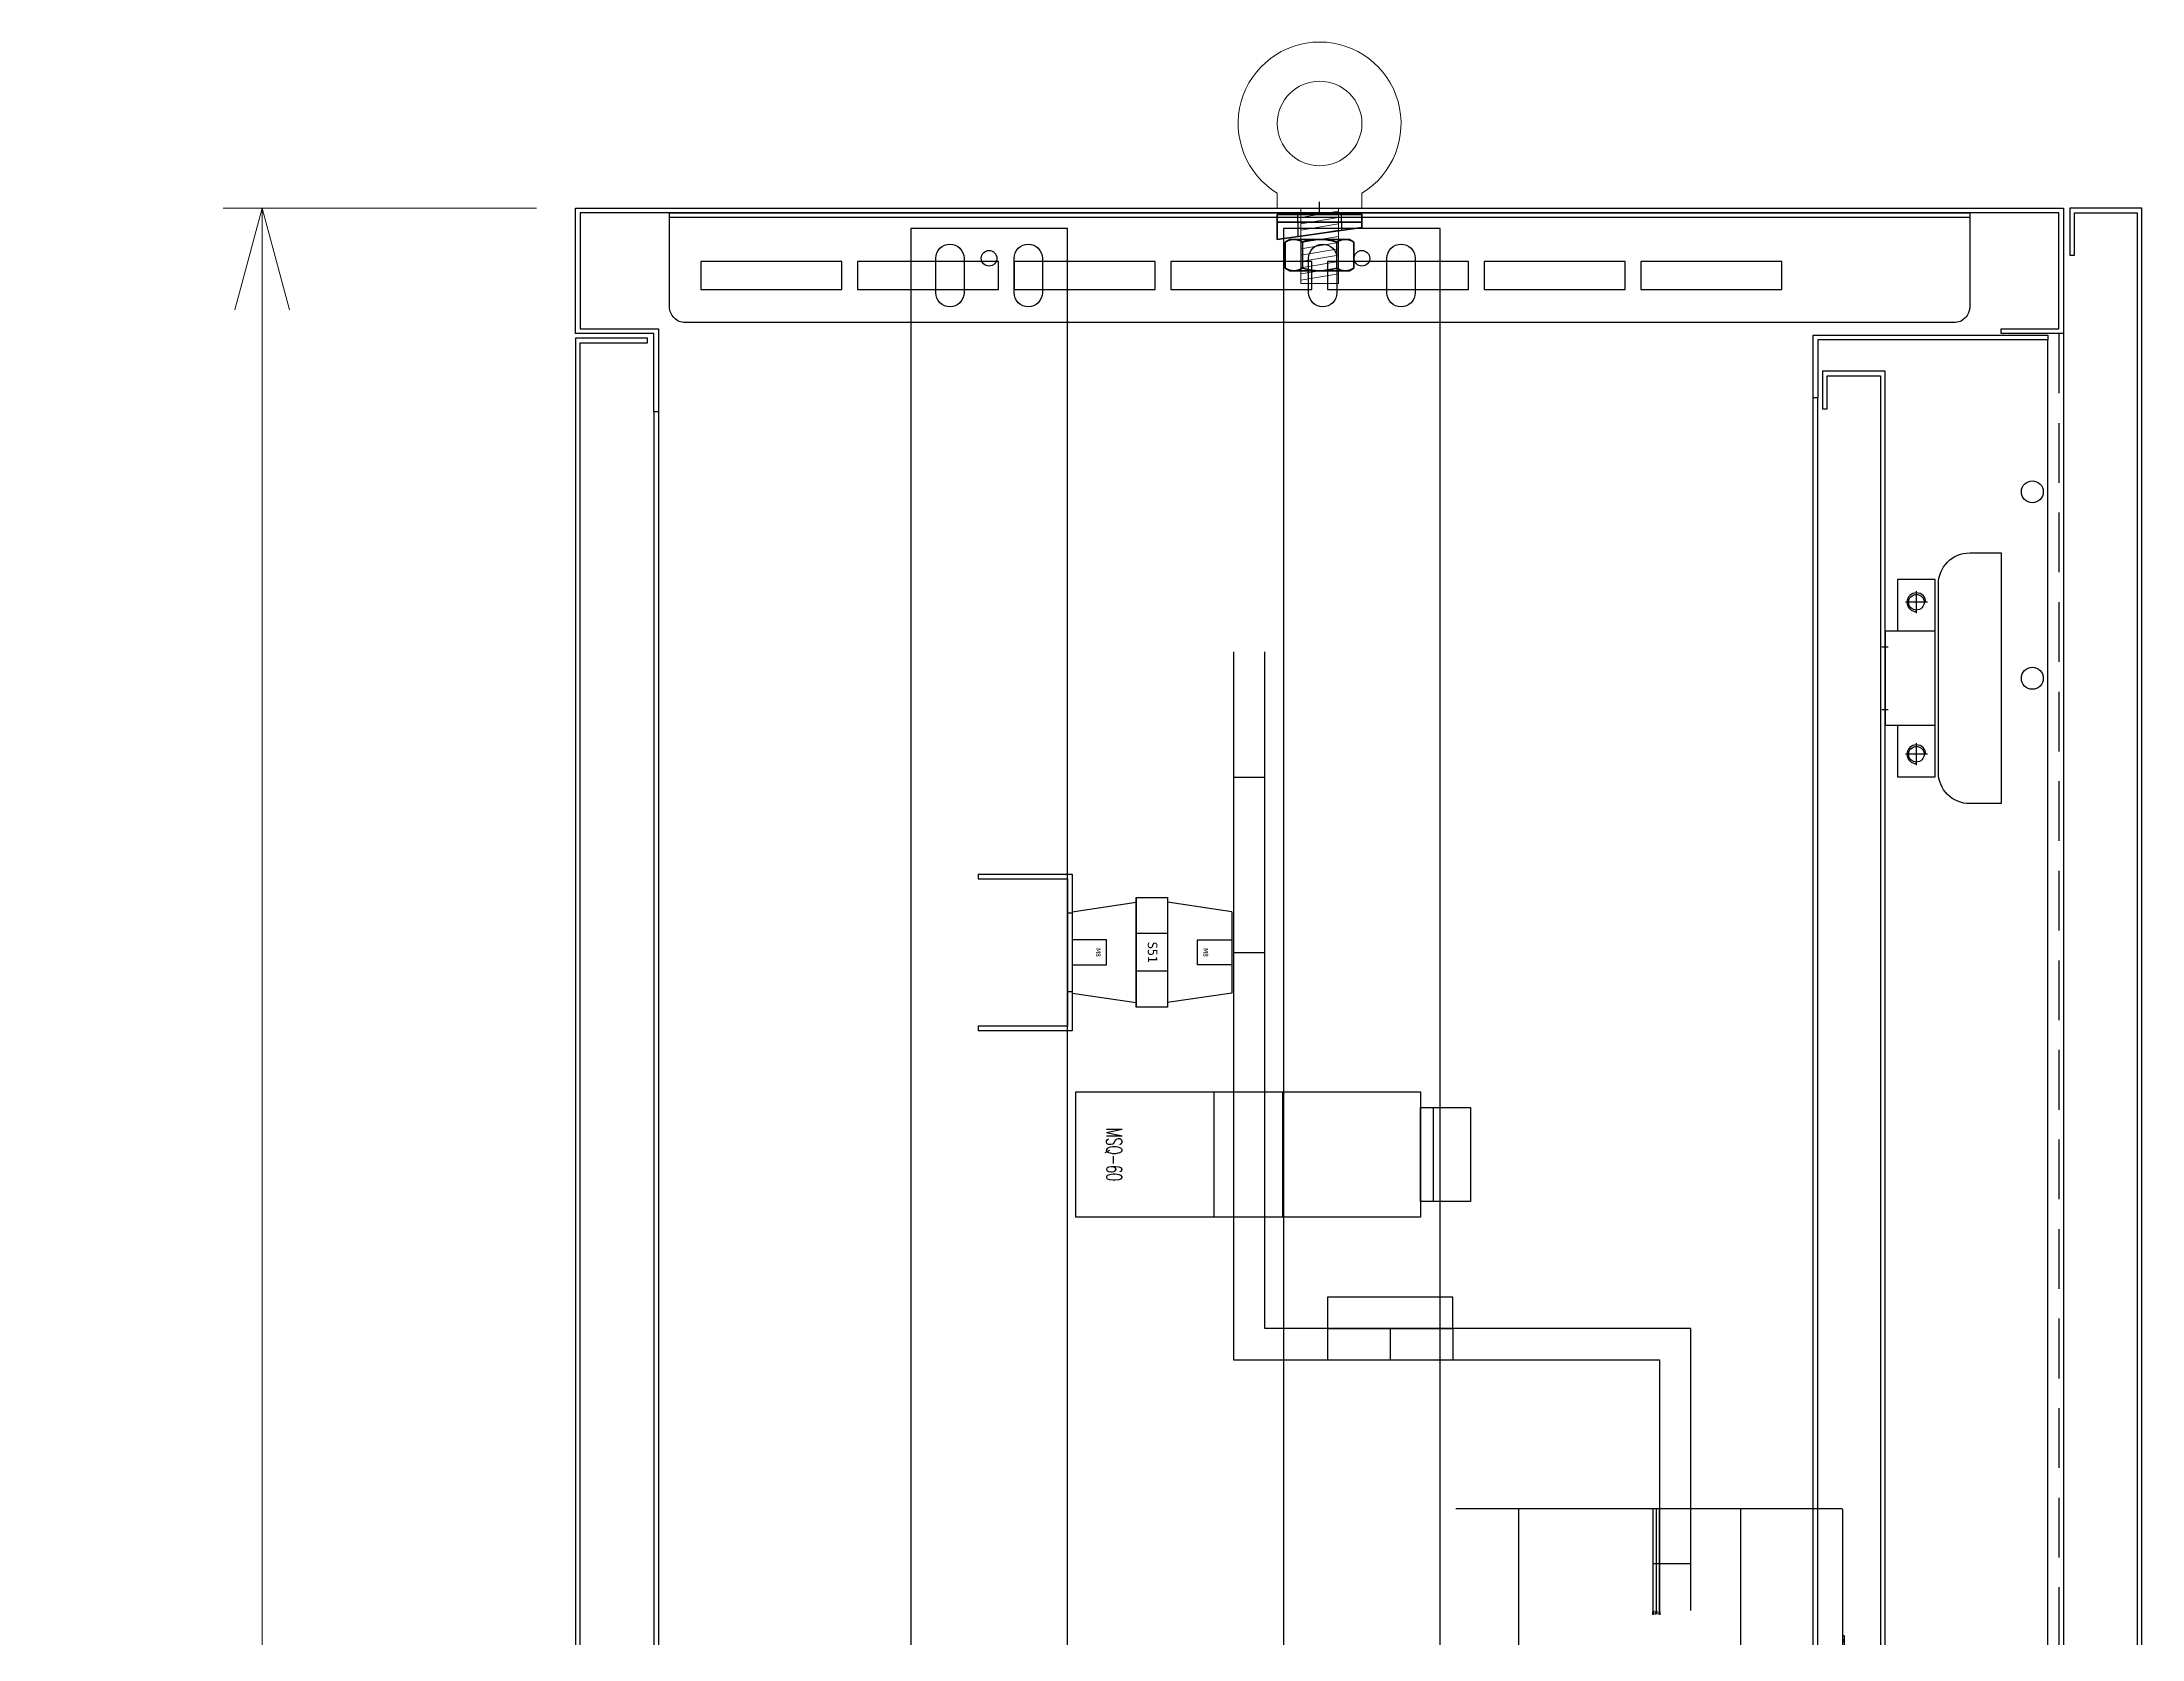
# Model space of a CAD drawing. Header units: millimetres. Extents: x 28713 to 59118, y -54378 to -19615.
# Drawn here: x 38585 to 39255, y -25174 to -24665 of the extents above; entities that cross this region are included whole.
import ezdxf

# ---------------------------------------------------------------- set-up
doc = ezdxf.new("R2010")
doc.units = ezdxf.units.MM
doc.header["$LTSCALE"] = 3
for name, pattern in [('ACAD_ISO04W100', [30, 24, -3, 0, -3]), ('CACHE2', [4.7625, 3.175, -1.5875]), ('HIDDEN', [9.525, 6.35, -3.175])]:
    doc.linetypes.add(name, pattern=pattern)
for name, color, linetype in [('@.DM. NÉT CHÍNH', 7, 'Continuous'), ('@.VISIBLE', 7, 'Continuous'), ('centerline', 6, 'ACAD_ISO04W100'), ('dim', 7, 'Continuous'), ('EQUIPMENT', 4, 'Continuous'), ('equipments', 2, 'Continuous'), ('TEXT', 7, 'Continuous')]:
    doc.layers.add(name, color=color, linetype=linetype)
doc.layers.add('FORT', color=2, linetype='Continuous', lineweight=35)
doc.layers.add('POINTILLE', color=8, linetype='CACHE2', lineweight=25)
doc.styles.add('Ann_w01', font='romans.shx', dxfattribs={"width": 0.6, "bigfont": 'chineset.shx'})
doc.styles.get("Standard").update_dxf_attribs({"font": 'arial.ttf'})
doc.dimstyles.new('Dim 01_SC25', dxfattribs={"dimscale": 25, "dimtxt": 2, "dimasz": 1.3, "dimexe": 0.5, "dimexo": 0.5, "dimgap": 0.5, "dimtad": 1, "dimdec": 1, "dimzin": 12, "dimdsep": 46, "dimtxsty": 'Ann_w01', "dimblk": 'OPEN30', "dimcen": 1.5, "dimclrd": 6, "dimclre": 6, "dimclrt": 3, "dimadec": 1, "dimazin": 3, "dimtm": 1e-09, "dimtfac": 1, "dimtdec": 1, "dimtmove": 0, "dimatfit": 3, "dimldrblk": 'OPEN30', "dimfxl": 1, "dimtolj": 1, "dimlwd": 20, "dimlwe": 20, "dimarcsym": 0})

# ---------------------------------------------------------------- blocks, each defined once
blk = doc.blocks.new('_Open30')
at = {"color": 0, "linetype": 'ByBlock', "lineweight": -2}
for p, q in [((-1, 0.268), (0, 0)), ((0, 0), (-1, -0.268)), ((0, 0), (-1, 0))]:
    blk.add_line(p, q, dxfattribs=at)
blk = doc.blocks.new('*D199')
at = {"layer": 'Defpoints', "color": 0, "transparency": 16777216}
for p in [(38654.95, -24717.91), (38754.95, -24717.91), (38754.95, -26317.91)]:
    blk.add_point(p, dxfattribs=at)
at = {"layer": 'dim', "color": 6, "lineweight": 20, "transparency": 16777216}
for p, q in [((38742.45, -24717.91), (38642.45, -24717.91)), ((38654.95, -26285.41), (38654.95, -24750.41)), ((38742.45, -26317.91), (38642.45, -26317.91))]:
    blk.add_line(p, q, dxfattribs=at)
at = {"layer": 'dim', "color": 6, "lineweight": 20, "transparency": 16777216, "xscale": 32.5, "yscale": 32.5, "zscale": 32.5}
for p, rotation in [((38654.95, -24717.91), 90), ((38654.95, -26317.91), 270)]:
    blk.add_blockref('_Open30', p, dxfattribs=dict(at, rotation=rotation))
at = {"layer": 'dim', "color": 3, "transparency": 16777216, "insert": (38617.45, -25517.91), "char_height": 50, "attachment_point": 5, "rotation": 90, "style": 'Ann_w01'}
blk.add_mtext('\\A1;1600', dxfattribs=at)
blk = doc.blocks.new('HM12_COTE')
at = {"layer": 'FORT'}
for p, q in [((-10.97, 9.15), (-9.5, 10)), ((-10.97, 0.85), (-10.97, 9.15)), ((9.5, 10), (-9.5, 10)), ((-5.48, 0.85), (-5.48, 9.15)), ((5.48, 0.85), (5.48, 9.15)), ((10.97, 9.15), (9.5, 10)), ((10.97, 0.85), (10.97, 9.15)), ((-9.5, 0), (-10.97, 0.85)), ((-9.5, 0), (9.5, 0)), ((9.5, 0), (10.97, 0.85))]:
    blk.add_line(p, q, dxfattribs=at)
for centre, radius, start, end in [((-8.23, 5.14), 4.86, 55.61585, 124.38415), ((0, -8.15), 18.15, 72.4121, 107.5879), ((8.23, 5.14), 4.86, 55.61585, 124.38415), ((-8.23, 4.86), 4.86, 235.61585, 304.38415), ((0, 18.15), 18.15, 252.4121, 287.5879), ((8.23, 4.86), 4.86, 235.61585, 304.38415)]:
    blk.add_arc(centre, radius, start, end, dxfattribs=at)
blk = doc.blocks.new('CALE_M12_IPN')
at = {"layer": 'FORT'}
for p, q in [((-13.5, 3.61), (13.5, 3.61)), ((-13.5, -1.89), (-13.5, 3.61)), ((13.5, 1.89), (-13.5, -1.89)), ((13.5, 3.61), (13.5, 1.89))]:
    blk.add_line(p, q, dxfattribs=at)
at = {"layer": 'POINTILLE'}
for p, q in [((-7, 3.61), (-7, -0.98)), ((7, 3.61), (7, 0.98))]:
    blk.add_line(p, q, dxfattribs=at)
blk = doc.blocks.new('RONDELLE_M12')
at = {"layer": 'FORT'}
blk.add_lwpolyline([(-13.5, 2.5), (-13.5, 0), (13.5, 0), (13.5, 2.5)], close=True, dxfattribs=at)
at = {"layer": 'POINTILLE'}
for p, q in [((-7, 0), (-7, 2.5)), ((7, 0), (7, 2.5))]:
    blk.add_line(p, q, dxfattribs=at)
blk = doc.blocks.new('NXM-800 S H Side')
at = {"color": 1}
for p, q in [((43, 117.5), (53.32, 117.5)), ((41, -117.5), (51.32, -117.5))]:
    blk.add_line(p, q, dxfattribs=at)
at = {"layer": 'centerline'}
blk.add_line((-1, 0), (122.97, 0), dxfattribs=at)
at = {"layer": 'equipments', "color": 1}
for p, q in [((43, 102.5), (43, 135)), ((44, 102.5), (44, 135)), ((45, 102.5), (45, 135)), ((41, -102.5), (41, -135)), ((42, -102.5), (42, -135)), ((43, -102.5), (43, -135))]:
    blk.add_line(p, q, dxfattribs=at)
at = {"layer": 'equipments'}
for p, q in [((71, -135), (71, 135)), ((103.5, 93.27), (104, 93.27)), ((104, 92.67), (103.5, 92.67)), ((104, 40), (104, 55)), ((106, 45.04), (104, 45.04)), ((116.7, 45), (114, 45)), ((117.5, 44.2), (117.5, 37.95)), ((158.81, 16.25), (121.59, 12.54)), ((149.74, 16.57), (151.73, 16.77)), ((154.71, 17.08), (156.7, 17.28)), ((158.81, 16.25), (158.85, 16.26)), ((96.5, -11.08), (96.5, 11.08)), ((121.97, 0.26), (160.11, 7)), ((160.15, 7.01), (160.11, 7)), ((153.44, 4.56), (151.47, 4.21)), ((158.36, 5.44), (156.39, 5.08)), ((116.7, -46), (114, -46)), ((110.8, -80), (103.5, -80)), ((104, -83.93), (103.5, -83.93)), ((103.5, -90.93), (104, -90.93)), ((104, -90.99), (103.5, -90.99))]:
    blk.add_line(p, q, dxfattribs=at)
for points in [[(96.5, 10.5), (103.5, 14.5), (103.5, 134.5, 0.414214), (103, 135), (0, 135), (0, -135), (103, -135, 0.414214), (103.5, -134.5), (103.5, -14.5), (96.5, -10.5)], [(113.33, 74.06, 0.04759), (112.28, 77.61, 0.305615), (112, 77.8)], [(113.3, 66.55), (113.64, 66.55, 0.097062), (113.64, 74.05), (113.29, 74.05)], [(112, 62.8, 0.305615), (112.28, 62.99, 0.033466), (113.09, 65.46)], [(112, -71), (113.7, -71, 0.414214), (114, -70.7), (114, 57.7, 0.414214), (113.7, 58), (112, 58)], [(117.5, -45.2), (117.5, -31.95, 0.128742), (117.5, 37.95)], [(121.95, -0.76), (160.29, 5.98), (160.34, 5.99, 0.954503), (158.76, 17.29), (158.71, 17.28), (121.55, 13.54)], [(126.94, 3.64), (159.9, 9.42, 0.963421), (159.27, 13.87), (125.98, 10.52, 1.037967), (126.94, 3.64)]]:
    blk.add_lwpolyline(points, format="xyb", dxfattribs=at)
for points in [[(103.5, 89.5), (104, 89.5), (104, 94.52), (103.5, 94.52)], [(104, 89.46), (104, 89.41), (103.5, 89.41)], [(103.5, 84), (104, 84), (104, 88), (103.5, 88)], [(110.8, 80), (110.8, -80), (112, -78.8), (112, 78.8), (110.8, 80), (103.5, 80)], [(103.5, 55), (106, 55), (106, 40), (103.5, 40)], [(149.76, 16.37), (149.74, 16.57), (150.01, 16.9), (151.4, 17.04), (151.73, 16.77), (151.75, 16.57)], [(154.73, 16.88), (154.71, 17.08), (154.98, 17.4), (156.37, 17.55), (156.7, 17.28), (156.72, 17.08)], [(151.43, 4.41), (151.47, 4.21), (151.81, 3.97), (153.19, 4.21), (153.44, 4.56), (153.4, 4.76)], [(156.35, 5.28), (156.39, 5.08), (156.74, 4.84), (158.12, 5.09), (158.36, 5.44), (158.32, 5.63)], [(103.5, -88), (104, -88), (104, -84), (103.5, -84)], [(104, -88.04), (104, -88.07), (103.5, -88.07)], [(103.5, -89.48), (104, -89.48), (104, -94.5), (103.5, -94.5)], [(104, -94.52), (104, -94.59), (103.5, -94.59)]]:
    blk.add_lwpolyline(points, dxfattribs=at)
for centre, radius, start, end in [((94.21, 70.3), 19.5, 339.2534, 15.09938), ((104.5, 46), 1, 180, 239.36365), ((-16, 3), 137.2, 345.28341, 14.71665), ((103, 14.79), 0.5, 309.90433, 340), ((103, -14.79), 0.5, 0, 45.19134)]:
    blk.add_arc(centre, radius, start, end, dxfattribs=at)
for points, knots in [([(112.03, 77.72), (112.04, 77.64), (112.08, 77.56), (112.11, 77.48), (112.18, 77.36), (112.25, 77.04), (112.42, 76.54), (112.58, 75.94), (112.69, 75.52), (112.74, 75.3)], [0, 0, 0, 0, 0.252801, 0.252801, 0.252801, 0.668262, 1.21851, 1.856226, 2.52503, 2.52503, 2.52503, 2.52503]), ([(117.5, 44.2), (117.23, 44.47), (116.97, 44.73), (116.7, 45), (116.7, 42.62), (116.7, 40.23), (116.7, 37.85), (116.79, 37.86), (116.97, 37.89), (117.24, 37.92), (117.41, 37.94), (117.5, 37.95)], [0, 0, 0, 0, 1, 1, 1, 2, 2, 2, 2.282255, 2.543649, 2.806571, 2.806571, 2.806571, 2.806571]), ([(160.15, 7.01), (160.31, 7.04), (160.62, 7.11), (161.08, 7.27), (161.54, 7.49), (161.99, 7.78), (162.42, 8.12), (162.82, 8.53), (163.18, 8.99), (163.38, 9.34), (163.47, 9.52), (163.61, 9.8), (163.84, 10.4), (163.99, 11.36), (163.94, 12.34), (163.68, 13.31), (163.21, 14.21), (162.56, 14.99), (161.76, 15.62), (160.84, 16.05), (159.85, 16.28), (159.18, 16.29), (158.85, 16.26)], [0, 0, 0, 0, 0.476947, 0.957244, 1.477787, 1.996232, 2.557545, 3.115752, 3.714579, 4.317126, 4.317126, 4.317126, 5.259321, 6.223268, 7.204992, 8.20105, 9.206335, 10.217335, 11.230084, 12.239471, 13.24285, 14.234739, 14.234739, 14.234739, 14.234739]), ([(117.5, -45.2), (117.23, -45.47), (116.97, -45.73), (116.7, -46), (116.7, -41.28), (116.7, -36.57), (116.7, -31.85), (116.79, -31.86), (116.97, -31.89), (117.24, -31.92), (117.41, -31.94), (117.5, -31.95)], [0, 0, 0, 0, 1, 1, 1, 2, 2, 2, 2.280439, 2.543125, 2.806569, 2.806569, 2.806569, 2.806569])]:
    blk.add_open_spline(points, degree=3, knots=knots, dxfattribs=at)
blk.add_rational_spline([(159.97, 9.03), (161.45, 9.29), (162.33, 10.51), (162.12, 12), (161.92, 13.49), (160.73, 14.42), (159.23, 14.27), (148.3, 13.15), (136.87, 12.04), (125.93, 10.93), (125.64, 10.9), (125.06, 10.77), (124.26, 10.38), (123.56, 9.82), (123.01, 9.1), (122.63, 8.28), (122.46, 7.41), (122.47, 6.82), (122.51, 6.53), (122.55, 6.24), (122.7, 5.66), (123.11, 4.87), (123.69, 4.19), (124.42, 3.65), (125.25, 3.3), (126.13, 3.15), (126.72, 3.18), (127.01, 3.24), (137.8, 5.16), (149.08, 7.08), (159.87, 9.01), (159.9, 9.01), (159.93, 9.02), (159.97, 9.03)], [1, 0.813436804805, 0.813436804805, 1, 0.813436804805, 0.813436804805, 1, 1, 1, 1, 1, 1, 1, 1, 1, 1, 1, 1, 1, 1, 1, 1, 1, 1, 1, 1, 1, 1, 1, 1, 1, 1, 1, 1], degree=3, knots=[0, 0, 0, 0, 1.533541, 1.533541, 1.533541, 3.067081, 3.067081, 3.067081, 4.067081, 4.067081, 4.067081, 4.947516, 5.833109, 6.725234, 7.621066, 8.515568, 9.401509, 10.27696, 10.27696, 10.27696, 11.152516, 12.035518, 12.928913, 13.828794, 14.720522, 15.605658, 16.488118, 16.488118, 16.488118, 17.488118, 17.488118, 17.488118, 18.488118, 18.488118, 18.488118, 18.488118], dxfattribs=at)
at = {"layer": 'TEXT', "char_height": 0.5, "attachment_point": 5, "rotation": 90, "style": 'Ann_w01'}
for s, insert in [('\\A1;630A', (43, 101.84)), ('\\A1;700A', (44, 101.84)), ('\\A1;800A', (45, 101.84)), ('\\A1;630A', (41, -101.77)), ('\\A1;700A', (42, -101.77)), ('\\A1;800A', (43, -101.77))]:
    blk.add_mtext(s, dxfattribs=dict(at, insert=insert))
blk = doc.blocks.new('*U398')
at = {"layer": '@.VISIBLE'}
for p, q in [((869.72, 25), (869.72, 23.5)), ((899.72, 12.5), (898.22, 12.5)), ((899.72, -12.5), (898.22, -12.5)), ((869.72, -23.5), (869.72, -25))]:
    blk.add_line(p, q, dxfattribs=at)
for points in [[(869.72, 25), (899.72, 25), (899.72, -25), (869.72, -25)], [(869.72, 23.5), (898.22, 23.5), (898.22, -23.5), (869.72, -23.5)]]:
    blk.add_lwpolyline(points, dxfattribs=at)
blk = doc.blocks.new('*U348')
at = {"color": 1}
for p, q in [((-30.5, -7.97), (-30.5, 27.03)), ((-30.5, 27.03), (-20.5, 27.03)), ((-30.5, 27.03), (-30.5, -7.97)), ((-20.5, 27.03), (-20.5, -7.97)), ((-51, 22.53), (-30.5, 25.53)), ((-51, 22.53), (-51, -3.47)), ((-30.5, 25.53), (-30.5, -6.47)), ((-20.5, 25.53), (-20.5, -6.47)), ((0, 22.53), (-20.5, 25.53)), ((0, 22.53), (0, -3.47)), ((-20.5, 15.53), (-30.5, 15.53)), ((-20.5, 3.53), (-30.5, 3.53)), ((-51, -3.47), (-30.5, -6.47)), ((0, -3.47), (-20.5, -6.47)), ((-20.5, -7.97), (-30.5, -7.97))]:
    blk.add_line(p, q, dxfattribs=at)
for points in [[(-51, 13.53), (-51, 5.53), (-40, 5.53), (-40, 13.53)], [(0, 13.53), (0, 5.53), (-11, 5.53), (-11, 13.53)]]:
    blk.add_lwpolyline(points, close=True, dxfattribs=at)
at = {"color": 1, "width": 30.0978, "attachment_point": 5, "rotation": 270}
for s, insert, char_height in [('{\\fTahoma|b0|i0|c0|p34;M8}', (-42.66, 9.53), 1.5), ('{\\fTahoma|b0|i0|c0|p34;S51}', (-25.34, 9.53), 3), ('{\\fTahoma|b0|i0|c0|p34;M8}', (-8.34, 9.53), 1.5)]:
    blk.add_mtext(s, dxfattribs=dict(at, insert=insert, char_height=char_height))

msp = doc.modelspace()

# ---------------------------------------------------------------- linework, layer by layer
at = {"color": 1}
msp.add_line((39199.95, -24720.91), (38784.95, -24720.91), dxfattribs=at)
at = {"color": 6}
for p, q in [((39224.95, -26175.91), (39224.95, -24759.91)), ((39149.95, -26157.41), (39149.95, -24778.41)), ((39151.45, -26157.41), (39151.45, -24778.41))]:
    msp.add_line(p, q, dxfattribs=at)
at = {"linetype": 'HIDDEN'}
msp.add_line((39228.45, -24757.91), (39228.45, -26177.91), dxfattribs=at)
for p, q in [((39229.95, -24757.91), (39229.95, -26177.91)), ((38779.95, -24782.91), (38779.95, -26152.91)), ((38781.45, -24782.91), (38781.45, -26152.91)), ((38964.95, -24899.43), (38974.95, -24899.43)), ((38964.95, -24899.43), (38974.95, -24899.43)), ((38964.95, -24955.41), (38974.95, -24955.41)), ((38964.95, -24955.41), (38974.95, -24955.41)), ((38994.95, -25075.41), (38994.95, -25085.41)), ((39014.95, -25075.41), (39014.95, -25085.41)), ((39014.95, -25075.41), (39014.95, -25085.41)), ((39014.95, -25075.41), (39014.95, -25085.41)), ((39034.95, -25075.41), (39034.95, -25085.41)), ((39055.95, -25132.91), (39035.95, -25132.91)), ((39100.95, -25150.41), (39110.95, -25150.41)), ((39100.95, -25150.41), (39110.95, -25150.41))]:
    msp.add_line(p, q)
at = {"color": 6, "linetype": 'Continuous'}
for p, q in [((39182.95, -24847.16), (39182.95, -24840.16)), ((39186.45, -24843.66), (39179.45, -24843.66)), ((39186.45, -24892.16), (39179.45, -24892.16)), ((39182.95, -24895.66), (39182.95, -24888.66))]:
    msp.add_line(p, q, dxfattribs=at)
msp.add_lwpolyline([(38779.95, -24782.91), (38779.95, -24757.91), (38754.95, -24757.91), (38754.95, -24717.91), (39229.95, -24717.91), (39229.95, -24757.91), (39209.95, -24757.91), (39209.95, -24756.41), (39228.45, -24756.41), (39228.45, -24719.41), (38756.45, -24719.41), (38756.45, -24756.41), (38781.45, -24756.41), (38781.45, -24782.91)], close=True)
at = {"color": 1}
msp.add_lwpolyline([(38784.95, -24749.41), (38784.95, -24719.41), (39199.95, -24719.41), (39199.95, -24749.41, -0.414214), (39194.95, -24754.41), (38789.95, -24754.41, -0.414214)], format="xyb", close=True, dxfattribs=at)
at = {"color": 4}
for points in [[(39253.45, -26216.41), (39233.45, -26216.41), (39233.45, -26202.91), (39231.95, -26202.91), (39231.95, -26217.91), (39254.95, -26217.91), (39254.95, -24717.91), (39231.95, -24717.91), (39231.95, -24732.91), (39233.45, -24732.91), (39233.45, -24719.41), (39253.45, -24719.41)], [(38777.95, -26174.91), (38756.45, -26174.91), (38756.45, -24760.91), (38777.95, -24760.91), (38777.95, -24759.41), (38754.95, -24759.41), (38754.95, -26176.41), (38777.95, -26176.41)], [(39171.45, -26164.41), (39154.45, -26164.41), (39154.45, -26153.91), (39152.95, -26153.91), (39152.95, -26165.91), (39172.95, -26165.91), (39172.95, -24769.91), (39152.95, -24769.91), (39152.95, -24781.91), (39154.45, -24781.91), (39154.45, -24771.41), (39171.45, -24771.41)]]:
    msp.add_lwpolyline(points, close=True, dxfattribs=at)
at = {"color": 1}
for points in [[(38794.95, -24743.91), (38839.95, -24743.91), (38839.95, -24734.91), (38794.95, -24734.91)], [(38844.95, -24743.91), (38889.95, -24743.91), (38889.95, -24734.91), (38844.95, -24734.91)], [(38894.95, -24743.91), (38939.95, -24743.91), (38939.95, -24734.91), (38894.95, -24734.91)], [(38944.95, -24743.91), (38989.95, -24743.91), (38989.95, -24734.91), (38944.95, -24734.91)], [(38994.95, -24743.91), (39039.95, -24743.91), (39039.95, -24734.91), (38994.95, -24734.91)], [(39044.95, -24743.91), (39089.95, -24743.91), (39089.95, -24734.91), (39044.95, -24734.91)], [(39094.95, -24743.91), (39139.95, -24743.91), (39139.95, -24734.91), (39094.95, -24734.91)]]:
    msp.add_lwpolyline(points, close=True, dxfattribs=at)
at = {"color": 6}
msp.add_lwpolyline([(39149.95, -24778.41), (39149.95, -24758.41), (39224.95, -24758.41), (39224.95, -24759.91), (39151.45, -24759.91), (39151.45, -24778.41)], close=True, dxfattribs=at)
msp.add_lwpolyline([(39209.95, -24827.91), (39209.95, -24907.91), (39199.95, -24907.91, -0.414214), (39189.95, -24897.91), (39189.95, -24837.91, -0.414214), (39199.95, -24827.91)], format="xyb", close=True, dxfattribs=at)
for centre in [(39219.95, -24808.41), (39219.95, -24867.91)]:
    msp.add_circle(centre, 3.5, dxfattribs=at)
at = {"layer": '@.DM. NÉT CHÍNH', "color": 8}
for points in [[(38878.95, -24733.91), (38878.95, -24744.91, -0.414214), (38874.45, -24749.41), (38874.45, -24749.41, -0.414214), (38869.95, -24744.91), (38869.95, -24733.91, -0.414214), (38874.45, -24729.41), (38874.45, -24729.41, -0.414214)], [(38903.95, -24733.91), (38903.95, -24744.91, -0.414214), (38899.45, -24749.41), (38899.45, -24749.41, -0.414214), (38894.95, -24744.91), (38894.95, -24733.91, -0.414214), (38899.45, -24729.41), (38899.45, -24729.41, -0.414214)], [(38997.95, -24733.91), (38997.95, -24744.91, -0.414214), (38993.45, -24749.41), (38993.45, -24749.41, -0.414214), (38988.95, -24744.91), (38988.95, -24733.91, -0.414214), (38993.45, -24729.41), (38993.45, -24729.41, -0.414214)], [(39022.95, -24733.91), (39022.95, -24744.91, -0.414214), (39018.45, -24749.41), (39018.45, -24749.41, -0.414214), (39013.95, -24744.91), (39013.95, -24733.91, -0.414214), (39018.45, -24729.41), (39018.45, -24729.41, -0.414214)]]:
    msp.add_lwpolyline(points, format="xyb", close=True, dxfattribs=at)
for centre in [(38886.95, -24733.91), (39005.95, -24733.91)]:
    msp.add_circle(centre, 2.5, dxfattribs=at)
at = {"layer": '@.VISIBLE', "color": 2}
for p, q in [((38964.95, -24899.43), (38974.95, -24899.43)), ((38964.95, -24955.41), (38974.95, -24955.41)), ((39100.95, -25150.41), (39110.95, -25150.41))]:
    msp.add_line(p, q, dxfattribs=at)
at = {"layer": '@.VISIBLE', "color": 8}
for points in [[(38861.95, -25407.91), (38911.95, -25407.91), (38911.95, -24724.41), (38861.95, -24724.41)], [(38980.95, -26211.41), (39030.95, -26211.41), (39030.95, -24724.41), (38980.95, -24724.41)]]:
    msp.add_lwpolyline(points, close=True, dxfattribs=at)
at = {"layer": '@.VISIBLE', "color": 1}
for points in [[(38964.95, -24859.43), (38964.95, -25085.41), (39100.95, -25085.41), (39100.95, -25165.41)], [(38964.95, -24859.43), (38964.95, -25085.41), (39034.95, -25085.41)], [(39110.95, -25165.41), (39110.95, -25075.41), (38974.95, -25075.41), (38974.95, -24859.43)], [(39034.95, -25075.41), (38974.95, -25075.41), (38974.95, -24859.43)], [(39110.95, -25165.41), (39110.95, -25075.41), (38994.95, -25075.41)], [(38994.95, -25085.41), (39100.95, -25085.41), (39100.95, -25165.41)]]:
    msp.add_lwpolyline(points, dxfattribs=at)
at = {"layer": '@.VISIBLE', "color": 2}
for points in [[(38964.95, -24859.43), (38964.95, -25085.41), (39100.95, -25085.41), (39100.95, -25165.41)], [(39110.95, -25165.41), (39110.95, -25075.41), (38974.95, -25075.41), (38974.95, -24859.43)]]:
    msp.add_lwpolyline(points, dxfattribs=at)
at = {"layer": '@.VISIBLE', "color": 1}
msp.add_lwpolyline([(38994.95, -25065.41), (38994.95, -25075.41), (39034.95, -25075.41), (39034.95, -25065.41)], close=True, dxfattribs=at)
at = {"layer": 'centerline'}
for p, q in [((38992.45, -24719.91), (38992.45, -24715.91)), ((39171.95, -24857.91), (39173.95, -24857.91)), ((39171.95, -24877.91), (39173.95, -24877.91))]:
    msp.add_line(p, q, dxfattribs=at)
at = {"layer": 'EQUIPMENT', "color": 6}
for p, q in [((38958.65, -24999.89), (38958.65, -25039.89)), ((38980.65, -24999.89), (38980.65, -25039.89))]:
    msp.add_line(p, q, dxfattribs=at)
at = {"layer": 'EQUIPMENT'}
for points in [[(39024.65, -24999.89), (39024.65, -25039.89), (38914.65, -25039.89), (38914.65, -24999.89)], [(39028.65, -25004.89), (39028.65, -25034.89), (39024.65, -25034.89), (39024.65, -25004.89)]]:
    msp.add_lwpolyline(points, close=True, dxfattribs=at)
msp.add_lwpolyline([(39028.65, -25004.89), (39040.65, -25004.89), (39040.65, -25034.89), (39028.65, -25034.89)], dxfattribs=at)
at = {"layer": 'equipments', "lineweight": 0}
for p, q in [((38978.95, -24717.91), (38978.95, -24713.13)), ((39005.95, -24717.91), (39005.95, -24713.13)), ((39005.95, -24717.91), (38978.95, -24717.91)), ((38986.45, -24717.91), (38986.45, -24741.91)), ((38998.45, -24717.91), (38986.45, -24717.91)), ((38998.45, -24717.91), (38998.45, -24741.91)), ((38998.45, -24741.91), (38986.45, -24741.91))]:
    msp.add_line(p, q, dxfattribs=at)
at = {"layer": 'equipments', "color": 8, "lineweight": 0}
for p, q in [((38998.45, -24718.91), (38986.45, -24720.91)), ((38998.45, -24720.91), (38986.45, -24722.91)), ((38998.45, -24722.91), (38986.45, -24724.91)), ((38998.45, -24724.91), (38986.45, -24726.91)), ((38998.45, -24726.91), (38986.45, -24728.91)), ((38998.45, -24728.91), (38986.45, -24730.91)), ((38998.45, -24730.91), (38986.45, -24732.91)), ((38998.45, -24732.91), (38986.45, -24734.91)), ((38998.45, -24734.91), (38986.45, -24736.91)), ((38998.45, -24736.91), (38986.45, -24738.91)), ((38998.45, -24738.91), (38986.45, -24740.91))]:
    msp.add_line(p, q, dxfattribs=at)
at = {"layer": 'equipments'}
for points in [[(39176.95, -24882.91), (39176.95, -24899.41), (39188.95, -24899.41), (39188.95, -24836.41), (39176.95, -24836.41), (39176.95, -24852.91)], [(39188.95, -24852.91), (39172.95, -24852.91), (39172.95, -24882.91), (39188.95, -24882.91)]]:
    msp.add_lwpolyline(points, dxfattribs=at)
at = {"layer": 'equipments', "lineweight": 0}
msp.add_circle((38992.45, -24690.91), 13.5, dxfattribs=at)
at = {"layer": 'equipments'}
for centre in [(39182.95, -24843.66), (39182.95, -24892.16)]:
    msp.add_circle(centre, 2.5, dxfattribs=at)
at = {"layer": 'equipments', "lineweight": 0}
msp.add_arc((38992.45, -24690.91), 26, 301.28067, 238.71933, dxfattribs=at)
at = {"layer": 'equipments', "color": 8}
for centre in [(39182.95, -24843.66), (39182.95, -24892.16)]:
    msp.add_arc(centre, 3, 0, 270, dxfattribs=at)

# ---------------------------------------------------------------- block references
for name, p in [('RONDELLE_M12', (38992.45, -24722.41)), ('CALE_M12_IPN', (38992.45, -24726.02)), ('HM12_COTE', (38992.45, -24737.91)), ('*U348', (38964.45, -24964.93))]:
    msp.add_blockref(name, p)
at = {"layer": '@.VISIBLE'}
msp.add_blockref('*U398', (38013.74, -24955.41), dxfattribs=at)
at = {"layer": 'equipments'}
msp.add_blockref('NXM-800 S H Side', (39055.95, -25267.91), dxfattribs=at)

# ---------------------------------------------------------------- texts
at = {"layer": '@.VISIBLE', "color": 151, "insert": (38926.65, -25019.89), "char_height": 5, "attachment_point": 5, "rotation": 270, "style": 'Ann_w01'}
msp.add_mtext('\\A1;MSQ-60', dxfattribs=at)

# ---------------------------------------------------------------- dimensions: what is measured, and where the dimension line sits
at = {"layer": 'dim'}
dim = msp.add_linear_dim(base=(38654.95, -24717.91), p1=(38754.95, -26317.91), p2=(38754.95, -24717.91), angle=90, dimstyle='Dim 01_SC25', dxfattribs=at)
dim.commit()
dim.dimension.update_dxf_attribs({"geometry": '*D199', "text_midpoint": (38617.45, -25517.91)})

doc.saveas('drawing.dxf')
